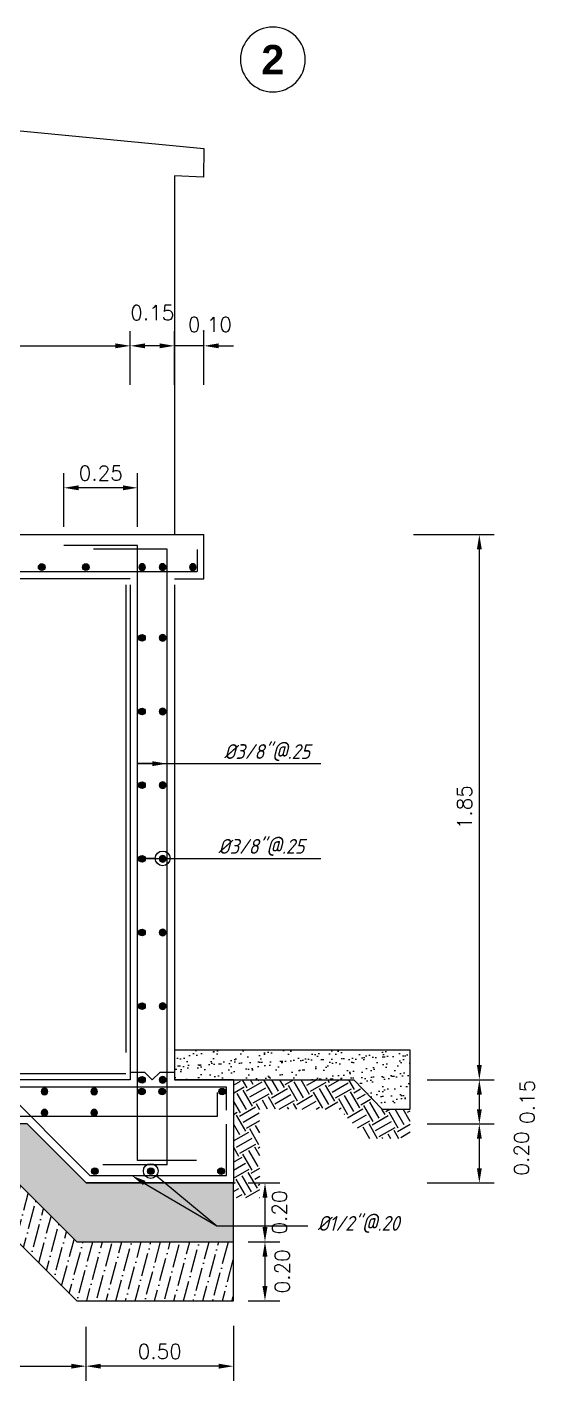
# Model space of a CAD drawing. Header units: metres. Extents: x -90 to 2507, y -28 to 972.
# Drawn here: x -83.178 to -81.448, y -12.657 to -8.063 of the extents above; entities that cross this region are included whole.
import ezdxf
from ezdxf import colors
from ezdxf.entities.mleader import LeaderData, LeaderLine
from ezdxf.enums import TextEntityAlignment as Align
from ezdxf.math import Vec2, Vec3

# ---------------------------------------------------------------- set-up
doc = ezdxf.new("R2010")
doc.units = ezdxf.units.M
doc.linetypes.add('CENTER', pattern=[50.8, 31.75, -6.35, 6.35, -6.35])
doc.linetypes.add('HIDDEN', pattern=[9.525, 6.35, -3.175])
doc.layers.add('C - SECCIONES - REFUERZOS', color=8, linetype='Continuous', lineweight=20)
for name, color, linetype in [('C-CASCO-01', 1, 'Continuous'), ('C-FIERRO-04', 4, 'Continuous'), ('G-achurado', 9, 'Continuous'), ('G-acotado', 8, 'Continuous'), ('G-ejes', 9, 'CENTER'), ('G-proyecciones', 2, 'HIDDEN'), ('G-textos-titulos', 4, 'Continuous')]:
    doc.layers.add(name, color=color, linetype=linetype)
doc.styles.add('01COTAS', font='romans.shx')
doc.styles.add('100-TITULO', font='arialbd.ttf', dxfattribs={"height": 0.4})
doc.styles.add('PRISMA-TEXTOS-GENERALES', font='isocp.shx', dxfattribs={"oblique": 15})
doc.dimstyles.new('DIM-25-PLANTA', dxfattribs={"dimscale": 0.025, "dimtxt": 2, "dimasz": 2, "dimexe": 2, "dimexo": 2, "dimgap": 1, "dimtad": 1, "dimzin": 1, "dimdsep": 46, "dimtxsty": '01COTAS', "dimcen": 25, "dimclrd": 256, "dimclre": 256, "dimclrt": 7, "dimadec": 0, "dimazin": 0, "dimtfac": 1, "dimtmove": 2, "dimatfit": 3, "dimfxl": 1, "dimtolj": 1, "dimtzin": 0, "dimarcsym": 0})
pattern_1 = [(82.5, (-5.412237, -3.704068), (-0.03517533, 0.032948178), [0, -0.038, 0, -0.0425, 0, -0.040625]), (52.5, (-5.41224, -3.70407), (-0.01860344, 0.081174493), [0, -0.0205, 0, -0.03425, 0, -0.013125]), (12.5, (-5.43398, -3.72581), (0.054950732, 0.05515081), [0, -0.0125, 0, -0.045, 0, -0.05875]), (2.5, (-5.43398, -3.72581), (0.037626054, 0.06865657), [0, -0.00625, 0, -0.0295, 0, -0.03375])]

# ---------------------------------------------------------------- blocks, each defined once
blk = doc.blocks.new('*D384')
at = {"layer": 'Defpoints', "color": 0, "transparency": 16777216}
for p in [(-81.8709, -11.7853), (-81.6437, -11.7853), (-81.8709, -11.9853)]:
    blk.add_point(p, dxfattribs=at)
at = {"layer": 'G-acotado', "lineweight": -2, "transparency": 16777216}
for p, q in [((-81.8209, -11.7853), (-81.5937, -11.7853)), ((-81.6437, -11.9353), (-81.6437, -11.8353)), ((-81.8209, -11.9853), (-81.5937, -11.9853))]:
    blk.add_line(p, q, dxfattribs=at)
at = {"layer": 'G-acotado', "transparency": 16777216}
for points in [[(-81.652, -11.8353), (-81.6354, -11.8353), (-81.6437, -11.7853)], [(-81.652, -11.9353), (-81.6354, -11.9353), (-81.6437, -11.9853)]]:
    blk.add_solid(points, dxfattribs=at)
at = {"layer": 'G-acotado', "color": 7, "transparency": 16777216, "insert": (-81.5003, -11.8853), "char_height": 0.05, "attachment_point": 5, "rotation": 90, "style": '01COTAS'}
blk.add_mtext('\\A1;0.20', dxfattribs=at)
blk = doc.blocks.new('*D385')
at = {"layer": 'Defpoints', "color": 0, "transparency": 16777216}
for p in [(-81.8709, -11.6353), (-81.6437, -11.6353), (-81.8709, -11.7853)]:
    blk.add_point(p, dxfattribs=at)
at = {"layer": 'G-acotado', "lineweight": -2, "transparency": 16777216}
for p, q in [((-81.8209, -11.6353), (-81.5937, -11.6353)), ((-81.6437, -11.7353), (-81.6437, -11.6853)), ((-81.8209, -11.7853), (-81.5937, -11.7853))]:
    blk.add_line(p, q, dxfattribs=at)
at = {"layer": 'G-acotado', "transparency": 16777216}
for points in [[(-81.652, -11.6853), (-81.6354, -11.6853), (-81.6437, -11.6353)], [(-81.652, -11.7353), (-81.6354, -11.7353), (-81.6437, -11.7853)]]:
    blk.add_solid(points, dxfattribs=at)
at = {"layer": 'G-acotado', "color": 7, "transparency": 16777216, "insert": (-81.4812, -11.7103), "char_height": 0.05, "attachment_point": 5, "rotation": 90, "style": '01COTAS'}
blk.add_mtext('\\A1;0.15', dxfattribs=at)
blk = doc.blocks.new('PUNTO FIERRO')
at = {"layer": 'C - SECCIONES - REFUERZOS', "const_width": 0.0125}
blk.add_lwpolyline([(-0.00625, 0, 1), (0.00625, 0, 1)], format="xyb", close=True, dxfattribs=at)
at = {"layer": 'C - SECCIONES - REFUERZOS'}
blk.add_circle((0, 0), 0.0125, dxfattribs=at)
blk = doc.blocks.new('*D386')
at = {"layer": 'Defpoints', "color": 0, "transparency": 16777216}
for p in [(-82.9781, -12.4234), (-82.4779, -12.4203), (-82.9781, -12.6072)]:
    blk.add_point(p, dxfattribs=at)
at = {"layer": 'G-acotado', "lineweight": -2, "transparency": 16777216}
for p, q in [((-82.9781, -12.4734), (-82.9781, -12.6572)), ((-82.4779, -12.4703), (-82.4779, -12.6572)), ((-82.5279, -12.6072), (-82.9281, -12.6072))]:
    blk.add_line(p, q, dxfattribs=at)
at = {"layer": 'G-acotado', "transparency": 16777216}
for points in [[(-82.9281, -12.5989), (-82.9281, -12.6155), (-82.9781, -12.6072)], [(-82.5279, -12.5989), (-82.5279, -12.6155), (-82.4779, -12.6072)]]:
    blk.add_solid(points, dxfattribs=at)
at = {"layer": 'G-acotado', "color": 7, "transparency": 16777216, "insert": (-82.728, -12.5572), "char_height": 0.05, "attachment_point": 5, "style": '01COTAS'}
blk.add_mtext('\\A1;0.50', dxfattribs=at)
blk = doc.blocks.new('*D387')
at = {"layer": 'Defpoints', "color": 0, "transparency": 16777216}
for p in [(-84.7781, -12.4234), (-82.9781, -12.4234), (-82.9781, -12.6072)]:
    blk.add_point(p, dxfattribs=at)
at = {"layer": 'G-acotado', "lineweight": -2, "transparency": 16777216}
for p, q in [((-84.7781, -12.4734), (-84.7781, -12.6572)), ((-82.9781, -12.4734), (-82.9781, -12.6572)), ((-84.7281, -12.6072), (-83.0281, -12.6072))]:
    blk.add_line(p, q, dxfattribs=at)
at = {"layer": 'G-acotado', "transparency": 16777216}
for points in [[(-84.7281, -12.5989), (-84.7281, -12.6155), (-84.7781, -12.6072)], [(-83.0281, -12.5989), (-83.0281, -12.6155), (-82.9781, -12.6072)]]:
    blk.add_solid(points, dxfattribs=at)
at = {"layer": 'G-acotado', "color": 7, "transparency": 16777216, "insert": (-83.8781, -12.5572), "char_height": 0.05, "attachment_point": 5, "style": '01COTAS'}
blk.add_mtext('\\A1;1.80', dxfattribs=at)
blk = doc.blocks.new('ARTIGAL EST E01E35 160414 MUROS REVISADOS$0$PUNTO FIERRO')
at = {"layer": 'C - SECCIONES - REFUERZOS', "const_width": 0.0125}
blk.add_lwpolyline([(-0.00625, 0, 1), (0.00625, 0, 1)], format="xyb", close=True, dxfattribs=at)
at = {"layer": 'C - SECCIONES - REFUERZOS'}
blk.add_circle((0, 0), 0.0125, dxfattribs=at)
blk = doc.blocks.new('REFUERZO')
at = {"layer": 'C - SECCIONES - REFUERZOS'}
blk.add_circle((-120.1774, -135.1279), 0.0112, dxfattribs=at)
at = {"layer": 'C - SECCIONES - REFUERZOS', "xscale": 0.900000000372529, "yscale": 0.900000000372529, "zscale": 0.900000000372529, "rotation": 180}
blk.add_blockref('ARTIGAL EST E01E35 160414 MUROS REVISADOS$0$PUNTO FIERRO', (-120.1774, -135.1279), dxfattribs=at)
blk = doc.blocks.new('_DotBlank')
at = {"color": 0, "linetype": 'ByBlock', "lineweight": -2}
blk.add_line((-0.5, 0), (-1, 0), dxfattribs=at)
blk.add_circle((0, 0), 0.5, dxfattribs=at)
blk = doc.blocks.new('*D389')
at = {"layer": 'Defpoints', "color": 0, "transparency": 16777216}
for p in [(-82.8281, -9.1446), (-84.9281, -9.3273), (-82.8281, -9.3273)]:
    blk.add_point(p, dxfattribs=at)
at = {"layer": 'G-acotado', "lineweight": -2, "transparency": 16777216}
for p, q in [((-84.9281, -9.2773), (-84.9281, -9.0946)), ((-82.8281, -9.2773), (-82.8281, -9.0946)), ((-84.8781, -9.1446), (-82.8781, -9.1446))]:
    blk.add_line(p, q, dxfattribs=at)
at = {"layer": 'G-acotado', "transparency": 16777216}
for points in [[(-84.8781, -9.1363), (-84.8781, -9.1529), (-84.9281, -9.1446)], [(-82.8781, -9.1363), (-82.8781, -9.1529), (-82.8281, -9.1446)]]:
    blk.add_solid(points, dxfattribs=at)
at = {"layer": 'G-acotado', "color": 7, "transparency": 16777216, "insert": (-83.8781, -9.0946), "char_height": 0.05, "attachment_point": 5, "style": '01COTAS'}
blk.add_mtext('\\A1;2.10', dxfattribs=at)
blk = doc.blocks.new('*D392')
at = {"layer": 'Defpoints', "color": 0, "transparency": 16777216}
for p in [(-81.9172, -9.7853), (-81.6437, -9.7853), (-81.8709, -11.6353)]:
    blk.add_point(p, dxfattribs=at)
at = {"layer": 'G-acotado', "lineweight": -2, "transparency": 16777216}
for p, q in [((-81.8672, -9.7853), (-81.5937, -9.7853)), ((-81.6437, -11.5853), (-81.6437, -9.8353)), ((-81.8209, -11.6353), (-81.5937, -11.6353))]:
    blk.add_line(p, q, dxfattribs=at)
at = {"layer": 'G-acotado', "transparency": 16777216}
for points in [[(-81.652, -9.8353), (-81.6354, -9.8353), (-81.6437, -9.7853)], [(-81.652, -11.5853), (-81.6354, -11.5853), (-81.6437, -11.6353)]]:
    blk.add_solid(points, dxfattribs=at)
at = {"layer": 'G-acotado', "color": 7, "transparency": 16777216, "insert": (-81.6937, -10.7103), "char_height": 0.05, "attachment_point": 5, "rotation": 90, "style": '01COTAS'}
blk.add_mtext('\\A1;1.85', dxfattribs=at)
blk = doc.blocks.new('*D393')
at = {"layer": 'Defpoints', "color": 0, "transparency": 16777216}
for p in [(-83.0531, -9.6264), (-83.0531, -9.8091), (-82.8031, -9.8091)]:
    blk.add_point(p, dxfattribs=at)
at = {"layer": 'G-acotado', "lineweight": -2, "transparency": 16777216}
for p, q in [((-83.0531, -9.7591), (-83.0531, -9.5764)), ((-82.8031, -9.7591), (-82.8031, -9.5764)), ((-82.8531, -9.6264), (-83.0031, -9.6264))]:
    blk.add_line(p, q, dxfattribs=at)
at = {"layer": 'G-acotado', "transparency": 16777216}
for points in [[(-83.0031, -9.6181), (-83.0031, -9.6348), (-83.0531, -9.6264)], [(-82.8531, -9.6181), (-82.8531, -9.6348), (-82.8031, -9.6264)]]:
    blk.add_solid(points, dxfattribs=at)
at = {"layer": 'G-acotado', "color": 7, "transparency": 16777216, "insert": (-82.9281, -9.5764), "char_height": 0.05, "attachment_point": 5, "style": '01COTAS'}
blk.add_mtext('\\A1;0.25', dxfattribs=at)
blk = doc.blocks.new('*D394')
at = {"layer": 'Defpoints', "color": 0, "transparency": 16777216}
for p in [(-82.8281, -9.1446), (-82.8281, -9.3273), (-82.6781, -9.3273)]:
    blk.add_point(p, dxfattribs=at)
at = {"layer": 'G-acotado', "lineweight": -2, "transparency": 16777216}
for p, q in [((-82.8281, -9.2773), (-82.8281, -9.0946)), ((-82.6781, -9.2773), (-82.6781, -9.0946)), ((-82.7281, -9.1446), (-82.7781, -9.1446))]:
    blk.add_line(p, q, dxfattribs=at)
at = {"layer": 'G-acotado', "transparency": 16777216}
for points in [[(-82.7781, -9.1363), (-82.7781, -9.1529), (-82.8281, -9.1446)], [(-82.7281, -9.1363), (-82.7281, -9.1529), (-82.6781, -9.1446)]]:
    blk.add_solid(points, dxfattribs=at)
at = {"layer": 'G-acotado', "color": 7, "transparency": 16777216, "insert": (-82.7531, -9.0321), "char_height": 0.05, "attachment_point": 5, "style": '01COTAS'}
blk.add_mtext('\\A1;0.15', dxfattribs=at)
blk = doc.blocks.new('*D395')
at = {"layer": 'Defpoints', "color": 0, "transparency": 16777216}
for p in [(-82.6781, -9.1446), (-82.6781, -9.3273), (-82.5781, -9.3273)]:
    blk.add_point(p, dxfattribs=at)
at = {"layer": 'G-acotado', "lineweight": -2, "transparency": 16777216}
for p, q in [((-82.6781, -9.2773), (-82.6781, -9.0946)), ((-82.5781, -9.2773), (-82.5781, -9.0946)), ((-82.7281, -9.1446), (-82.7781, -9.1446)), ((-82.5781, -9.1446), (-82.6781, -9.1446)), ((-82.5281, -9.1446), (-82.4781, -9.1446))]:
    blk.add_line(p, q, dxfattribs=at)
at = {"layer": 'G-acotado', "transparency": 16777216}
for points in [[(-82.7281, -9.1363), (-82.7281, -9.1529), (-82.6781, -9.1446)], [(-82.5281, -9.1363), (-82.5281, -9.1529), (-82.5781, -9.1446)]]:
    blk.add_solid(points, dxfattribs=at)
at = {"layer": 'G-acotado', "color": 7, "transparency": 16777216, "insert": (-82.5576, -9.0726), "char_height": 0.05, "attachment_point": 5, "style": '01COTAS'}
blk.add_mtext('\\A1;0.10', dxfattribs=at)
blk = doc.blocks.new('eje-horizontal')
at = {"linetype": 'Continuous'}
blk.add_circle((0, 4.4), 4.4, dxfattribs=at)
at = {"layer": 'G-textos-titulos', "style": '100-TITULO'}
blk.add_attdef('EJE', text='', height=4, dxfattribs=at).set_placement((0, 4.4), align=Align.MIDDLE)
blk = doc.blocks.new('*D586')
at = {"layer": 'Defpoints', "color": 0, "transparency": 16777216}
for p in [(-82.4779, -11.9853), (-82.4779, -12.1853), (-82.3709, -12.1853)]:
    blk.add_point(p, dxfattribs=at)
at = {"layer": 'G-acotado', "lineweight": -2, "transparency": 16777216}
for p, q in [((-82.4279, -11.9853), (-82.3209, -11.9853)), ((-82.3709, -12.0353), (-82.3709, -12.1353)), ((-82.4279, -12.1853), (-82.3209, -12.1853))]:
    blk.add_line(p, q, dxfattribs=at)
at = {"layer": 'G-acotado', "transparency": 16777216}
for points in [[(-82.3792, -12.0353), (-82.3625, -12.0353), (-82.3709, -11.9853)], [(-82.3792, -12.1353), (-82.3625, -12.1353), (-82.3709, -12.1853)]]:
    blk.add_solid(points, dxfattribs=at)
at = {"layer": 'G-acotado', "color": 7, "transparency": 16777216, "insert": (-82.3218, -12.0853), "char_height": 0.05, "attachment_point": 5, "rotation": 90, "style": '01COTAS'}
blk.add_mtext('\\A1;0.20', dxfattribs=at)
blk = doc.blocks.new('*D587')
at = {"layer": 'Defpoints', "color": 0, "transparency": 16777216}
for p in [(-82.4779, -12.1853), (-82.4779, -12.3853), (-82.3709, -12.3853)]:
    blk.add_point(p, dxfattribs=at)
at = {"layer": 'G-acotado', "lineweight": -2, "transparency": 16777216}
for p, q in [((-82.4279, -12.1853), (-82.3209, -12.1853)), ((-82.3709, -12.2353), (-82.3709, -12.3353)), ((-82.4279, -12.3853), (-82.3209, -12.3853))]:
    blk.add_line(p, q, dxfattribs=at)
at = {"layer": 'G-acotado', "transparency": 16777216}
for points in [[(-82.3792, -12.2353), (-82.3625, -12.2353), (-82.3709, -12.1853)], [(-82.3792, -12.3353), (-82.3625, -12.3353), (-82.3709, -12.3853)]]:
    blk.add_solid(points, dxfattribs=at)
at = {"layer": 'G-acotado', "color": 7, "transparency": 16777216, "insert": (-82.3121, -12.2853), "char_height": 0.05, "attachment_point": 5, "rotation": 90, "style": '01COTAS'}
blk.add_mtext('\\A1;0.20', dxfattribs=at)

msp = doc.modelspace()

# ---------------------------------------------------------------- hatches: boundary and pattern name
at = {"layer": 'G-achurado'}
h = msp.add_hatch(dxfattribs=at)
h.set_pattern_fill('AR-SAND', color=256, scale=0.025, angle=45)
h.set_pattern_definition(pattern_1)
edge = h.paths.add_edge_path()
edge.add_line((-82.6781, -9.9553), (-82.6781, -11.6353))
edge.add_line((-82.6781, -11.6353), (-82.0698, -11.6353))
edge.add_line((-82.0698, -11.6353), (-81.9731, -11.7353))
edge.add_line((-81.9731, -11.7353), (-81.8783, -11.7353))
edge.add_line((-81.8783, -11.7353), (-81.8783, -11.5353))
edge.add_line((-81.8783, -11.5353), (-82.6783, -11.5353))
h = msp.add_hatch(dxfattribs=at)
h.set_pattern_fill('EARTH', color=256, scale=0.25, angle=30)
h.set_pattern_definition([(30, (-5.41224, -3.70407), (0.02287659, 0.08537659), [0.0625, -0.0625]), (30, (-5.423956, -3.68377), (0.02287659, 0.08537659), [0.0625, -0.0625]), (30, (-5.435675, -3.66347), (0.02287659, 0.08537659), [0.0625, -0.0625]), (120, (-5.432815, -3.6528), (-0.08537659, 0.02287659), [0.0625, -0.0625]), (120, (-5.41252, -3.64108), (-0.08537659, 0.02287659), [0.0625, -0.0625]), (120, (-5.39222, -3.629363), (-0.08537659, 0.02287659), [0.0625, -0.0625])])
h.paths.add_polyline_path([(-82.4779, -12.0353), (-82.4779, -11.712), (-82.4779, -11.6353), (-82.0783, -11.6353), (-81.9783, -11.7353), (-81.8783, -11.7353), (-81.8783, -11.8353), (-82.0197, -11.8353), (-82.1197, -11.7353), (-82.3883, -11.7353), (-82.3883, -12.0353)])
h = msp.add_hatch(dxfattribs=at)
h.set_pattern_fill('AR-SAND', color=256, scale=0.025, angle=45)
h.set_pattern_definition(pattern_1)
h.paths.add_polyline_path([(-82.4779, -11.9853), (-82.978, -11.9853), (-83.178, -11.7853), (-84.5782, -11.7853), (-84.7781, -11.9853), (-85.2783, -11.9853), (-85.2783, -12.1853), (-84.7472, -12.1853), (-84.5473, -11.9853), (-83.2089, -11.9853), (-83.009, -12.1853), (-82.4779, -12.1853)])
h = msp.add_hatch(dxfattribs=at)
h.set_pattern_fill('ANSI36', color=256, scale=0.01, angle=30)
h.set_pattern_definition([(75, (-0.000917, -0.2), (-0.016287512, 0.061886758), [0.079375, -0.015875, 0, -0.015875])])
h.paths.add_polyline_path([(-83.4557, -11.9853), (-84.5482, -11.9853), (-84.7481, -12.1853), (-85.2783, -12.1853), (-85.2792, -12.3024), (-85.2792, -12.3853), (-84.7481, -12.3853), (-84.5482, -12.1853), (-83.5017, -12.1853)])
h.paths.add_polyline_path([(-83.2098, -11.9853), (-83.4557, -11.9853), (-83.5017, -12.1853), (-83.2098, -12.1853), (-83.0099, -12.3853), (-82.4788, -12.3853), (-82.4788, -12.3305), (-82.6942, -12.3305), (-82.7288, -12.1853), (-83.0099, -12.1853)])
h.paths.add_polyline_path([(-82.4779, -12.1853), (-82.7101, -12.1853), (-82.6942, -12.3305), (-82.4788, -12.3305)])
h.paths.add_polyline_path([(-82.7101, -12.1853), (-82.7288, -12.1853), (-82.6942, -12.3305)], flags=17)

# ---------------------------------------------------------------- linework, layer by layer
at = {"layer": 'C-CASCO-01'}
for p, q in [((-82.6781, -8.568), (-82.6781, -9.7853)), ((-85.1781, -9.7853), (-82.5781, -9.7853)), ((-82.8281, -9.9353), (-84.9281, -9.9353)), ((-82.4779, -11.6353), (-82.6781, -11.6353)), ((-82.6781, -11.6353), (-82.4779, -11.6353)), ((-82.4779, -11.6353), (-82.4779, -11.9853)), ((-83.178, -11.7853), (-84.5782, -11.7853)), ((-82.978, -11.9853), (-83.178, -11.7853)), ((-82.4779, -11.9853), (-82.978, -11.9853)), ((-82.4779, -11.9853), (-82.4779, -11.9853)), ((-82.4779, -11.9853), (-82.4779, -11.9853)), ((-82.4779, -12.3853), (-82.4779, -11.9853))]:
    msp.add_line(p, q, dxfattribs=at)
for points in [[(-83.5781, -8.4788), (-83.5781, -8.4788), (-83.5781, -8.3785), (-82.5781, -8.475), (-82.5796, -8.5725)], [(-82.5796, -8.5725), (-82.6781, -8.568)], [(-82.6781, -9.9353), (-82.5781, -9.9353), (-82.5781, -9.7853), (-82.5781, -9.7853)], [(-82.8281, -9.9553), (-82.8281, -9.9553), (-82.8281, -11.6353), (-84.9281, -11.6353), (-84.9281, -9.9353)], [(-82.6781, -9.9553), (-82.6781, -11.6353), (-82.0698, -11.6353), (-81.9731, -11.7353), (-81.8783, -11.7353), (-81.8783, -11.5353), (-82.6783, -11.5353)], [(-83.178, -11.7853), (-82.978, -11.9853), (-82.4779, -11.9853)], [(-85.2783, -12.1853), (-84.7472, -12.1853), (-84.5473, -11.9853), (-83.2089, -11.9853), (-83.009, -12.1853), (-82.4779, -12.1853)], [(-85.2783, -12.3853), (-84.7472, -12.3853), (-84.5473, -12.1853), (-83.2089, -12.1853), (-83.009, -12.3853), (-82.4779, -12.3853)]]:
    msp.add_lwpolyline(points, dxfattribs=at)
at = {"layer": 'C-FIERRO-04'}
for p, q in [((-82.7031, -9.8341), (-82.9531, -9.8341)), ((-82.7031, -11.9239), (-82.7031, -9.8341)), ((-82.6011, -9.8353), (-82.6011, -9.9103)), ((-85.1551, -9.9103), (-82.6011, -9.9103)), ((-82.7031, -11.9239), (-82.9209, -11.9239))]:
    msp.add_line(p, q, dxfattribs=at)
for points in [[(-82.6031, -11.9092), (-82.8031, -11.9092), (-82.8031, -9.8222), (-83.0531, -9.8222)], [(-82.5019, -11.7387), (-82.5019, -11.6603), (-85.2455, -11.6603), (-85.2455, -11.7387)], [(-83.4265, -11.6492), (-83.2758, -11.6492), (-82.9647, -11.9603), (-82.5019, -11.9603), (-82.5019, -11.7854)], [(-82.5328, -11.6786), (-82.5328, -11.7603), (-85.2588, -11.7603), (-85.2588, -11.6786)]]:
    msp.add_lwpolyline(points, dxfattribs=at)
at = {"layer": 'G-proyecciones', "linetype": 'HIDDEN', "ltscale": 0.25}
for points in [[(-82.8431, -9.9553), (-82.8431, -9.9553), (-82.8431, -11.6153), (-84.9131, -11.6153), (-84.9131, -9.9353)], [(-82.6781, -11.6103), (-82.7281, -11.6103), (-82.7531, -11.6353), (-82.7531, -11.6353), (-82.7781, -11.6103), (-82.8281, -11.6103)]]:
    msp.add_lwpolyline(points, dxfattribs=at)

# ---------------------------------------------------------------- block references
at = {"layer": 'C - SECCIONES - REFUERZOS', "yscale": 0.900000000372529, "zscale": 0.900000000372529}
for p, xscale, rotation in [((-83.1284, -9.8953), 0.900000000372529, 90.00000000000001), ((-82.9784, -9.8953), 0.900000000372529, 90.00000000000001), ((-82.7878, -9.8953), -0.900000000372529, 270), ((-82.7181, -9.8953), -0.900000000372529, 270), ((-82.6157, -9.8953), -0.900000000372529, 270), ((-82.7881, -10.1353), 0.900000000372529, 90.00000000000001), ((-82.7181, -10.1353), -0.900000000372529, 270), ((-82.7881, -10.3853), 0.900000000372529, 90.00000000000001), ((-82.7181, -10.3853), -0.900000000372529, 270), ((-82.7881, -10.6353), 0.900000000372529, 90.00000000000001), ((-82.7181, -10.6353), -0.900000000372529, 270), ((-82.7881, -10.8853), 0.900000000372529, 90.00000000000001), ((-82.7181, -10.8853), -0.900000000372529, 270), ((-82.7881, -11.1353), 0.900000000372529, 90.00000000000001), ((-82.7181, -11.1353), -0.900000000372529, 270), ((-82.7881, -11.3853), 0.900000000372529, 90.00000000000001), ((-82.7181, -11.3853), -0.900000000372529, 270), ((-82.7881, -11.6353), 0.900000000372529, 90.00000000000001), ((-82.7181, -11.6353), -0.900000000372529, 270)]:
    msp.add_blockref('PUNTO FIERRO', p, dxfattribs=dict(at, xscale=xscale, rotation=rotation))
at = {"layer": 'C - SECCIONES - REFUERZOS', "xscale": -1}
for p in [(-203.2961, 123.4529), (-203.128, 123.4529), (-203.2961, 123.381), (-203.128, 123.381)]:
    msp.add_blockref('REFUERZO', p, dxfattribs=at)
at = {"layer": 'C - SECCIONES - REFUERZOS'}
for p in [(37.3891, 123.4529), (37.4575, 123.4529), (37.6616, 123.4529), (37.2295, 123.1828), (37.4189, 123.1828), (37.6574, 123.1828)]:
    msp.add_blockref('REFUERZO', p, dxfattribs=at)
at = {"layer": 'G-ejes'}
ref = msp.add_blockref('eje-horizontal', (-82.3442, -8.0629), dxfattribs=dict(at, xscale=-0.02500000000009095, yscale=0.02500000000009095, zscale=0.02500000000009095, rotation=180))
ref.add_attrib('EJE', '2', dxfattribs={"layer": '0', "color": 4, "height": 0.1, "style": '100-TITULO'}).set_placement((-82.3442, -8.1729), align=Align.MIDDLE)

# ---------------------------------------------------------------- dimensions: what is measured, and where the dimension line sits
at = {"layer": 'G-acotado'}
for base, p1, p2, angle, picture, middle in [((-82.8281, -9.1446), (-82.6781, -9.3273), (-82.8281, -9.3273), 180, '*D394', (-82.7531, -9.0321)), ((-83.0531, -9.6264), (-82.8031, -9.8091), (-83.0531, -9.8091), 180, '*D393', (-82.9281, -9.5764)), ((-81.6437, -9.7853), (-81.8709, -11.6353), (-81.9172, -9.7853), 90, '*D392', (-81.6937, -10.7103)), ((-81.6437, -11.6353), (-81.8709, -11.7853), (-81.8709, -11.6353), 90, '*D385', (-81.4812, -11.7103)), ((-82.9781, -12.6072), (-82.4779, -12.4203), (-82.9781, -12.4234), 180, '*D386', (-82.728, -12.5572))]:
    dim = msp.add_linear_dim(base=base, p1=p1, p2=p2, angle=angle, dimstyle='DIM-25-PLANTA', dxfattribs=at)
    dim.commit()
    dim.dimension.update_dxf_attribs({"geometry": picture, "text_midpoint": middle})
for base, p1, p2, angle, picture, middle, dimtype in [((-82.6781, -9.1446), (-82.5781, -9.3273), (-82.6781, -9.3273), 180, '*D395', (-82.5576, -9.0726), 160), ((-81.6437, -11.7853), (-81.8709, -11.9853), (-81.8709, -11.7853), 90, '*D384', (-81.5003, -11.8853), 160), ((-82.3709, -12.1853), (-82.4779, -11.9853), (-82.4779, -12.1853), 270, '*D586', (-82.3218, -12.0853), 161), ((-82.3709, -12.3853), (-82.4779, -12.1853), (-82.4779, -12.3853), 90, '*D587', (-82.3121, -12.2853), 160)]:
    dim = msp.add_linear_dim(base=base, p1=p1, p2=p2, angle=angle, dimstyle='DIM-25-PLANTA', dxfattribs=at)
    dim.commit()
    dim.dimension.update_dxf_attribs({"geometry": picture, "text_midpoint": middle, "dimtype": dimtype})
for base, p1, p2, picture, middle in [((-82.8281, -9.1446), (-84.9281, -9.3273), (-82.8281, -9.3273), '*D389', (-83.8781, -9.0946)), ((-82.9781, -12.6072), (-84.7781, -12.4234), (-82.9781, -12.4234), '*D387', (-83.8781, -12.5572))]:
    dim = msp.add_linear_dim(base=base, p1=p1, p2=p2, dimstyle='DIM-25-PLANTA', dxfattribs=at)
    dim.commit()
    dim.dimension.update_dxf_attribs({"geometry": picture, "text_midpoint": middle})

# ---------------------------------------------------------------- leaders
ml = msp.add_multileader_mtext('Standard', dxfattribs=at)
ml.set_content('\\A1;{\\C1;%%C3/8"@.25}', color=256, style='PRISMA-TEXTOS-GENERALES')
ml.set_leader_properties(color=256, linetype='ByLayer', lineweight=-1)
ml.build(insert=Vec2(0, 0))
ml.multileader.update_dxf_attribs({"text_left_attachment_type": 5, "text_right_attachment_type": 5, "dogleg_length": 0.05, "arrow_head_size": 0.05})
ctx = ml.context
ctx.base_point, ctx.char_height, ctx.arrow_head_size, ctx.landing_gap_size, ctx.plane_origin = Vec3(-82.5634, -10.5625), 0.05, 0.05, 0.0333, Vec3(-82.7195, -10.6435)
ctx.left_attachment, ctx.right_attachment, ctx.text_align_type = 5, 5, 2
notes = []
notes.append((ctx, [(0, (1, 1, 0), (-82.58, -10.5625), (1, 0), 0.0167, [(1, [(-82.7031, -10.5625), (-82.8031, -10.5625)], 0, [])])]))
ctx.mtext.insert, ctx.mtext.alignment, ctx.mtext.flow_direction = Vec3(-82.2175, -10.4964), 3, 5
ml = msp.add_multileader_mtext('Standard', dxfattribs=at)
ml.set_content('\\A1;{\\C1;%%C3/8"@.25}', color=256, style='PRISMA-TEXTOS-GENERALES')
ml.set_leader_properties(color=256, linetype='ByLayer', lineweight=-1)
ml.set_arrow_properties(name='DOTBLANK')
ml.build(insert=Vec2(0, 0))
ml.multileader.update_dxf_attribs({"text_left_attachment_type": 5, "text_right_attachment_type": 5, "dogleg_length": 0.05, "arrow_head_size": 0.05})
ctx = ml.context
ctx.base_point, ctx.char_height, ctx.arrow_head_size, ctx.landing_gap_size, ctx.plane_origin = Vec3(-82.5625, -10.8843), 0.05, 0.05, 0.0333, Vec3(-82.7187, -11.5113)
ctx.left_attachment, ctx.right_attachment = 5, 5
notes.append((ctx, [(0, (1, 1, 0), (-82.5792, -10.8843), (1, 0), 0.0167, [(1, [(-82.7181, -10.8839), (-82.7872, -10.8843)], 0, [])])]))
ctx.mtext.insert, ctx.mtext.flow_direction = Vec3(-82.5292, -10.8182), 5
ml = msp.add_multileader_mtext('Standard', dxfattribs=at)
ml.set_content('{\\C1; }', color=256, style='PRISMA-TEXTOS-GENERALES')
ml.set_leader_properties(color=256, linetype='ByLayer', lineweight=-1)
ml.set_arrow_properties(name='DOTBLANK')
ml.build(insert=Vec2(0, 0))
ml.multileader.update_dxf_attribs({"text_left_attachment_type": 5, "text_right_attachment_type": 5, "dogleg_length": 0.0167, "arrow_head_size": 0.05})
ctx = ml.context
ctx.base_point, ctx.char_height, ctx.arrow_head_size, ctx.landing_gap_size, ctx.plane_origin = Vec3(-82.5173, -12.1305), 0.05, 0.05, 0.0333, Vec3(-81.6647, -13.4929)
ctx.left_attachment, ctx.right_attachment = 5, 5
notes.append((ctx, [(0, (1, 1, 0), (-82.5339, -12.1305), (1, 0), 0.0167, [(0, [(-82.7585, -11.9451)], 0, [])])]))
ctx.mtext.insert, ctx.mtext.flow_direction = Vec3(-82.4839, -12.0805), 5
ml = msp.add_multileader_mtext('Standard', dxfattribs=at)
ml.set_content('\\A1;{\\C1;%%C1/2"@.20}', color=256, style='PRISMA-TEXTOS-GENERALES')
ml.set_leader_properties(color=256, linetype='ByLayer', lineweight=-1)
ml.build(insert=Vec2(0, 0))
ml.multileader.update_dxf_attribs({"text_right_attachment_type": 5, "dogleg_length": 0.0167, "arrow_head_size": 0.05})
ctx = ml.context
ctx.base_point, ctx.char_height, ctx.arrow_head_size, ctx.landing_gap_size, ctx.plane_origin = Vec3(-82.2258, -12.1305), 0.05, 0.05, 0.0333, Vec3(-81.7956, -13.4929)
ctx.right_attachment = 5
notes.append((ctx, [(0, (1, 1, 0), (-82.5339, -12.1305), (1, 0), 0.3081, [(0, [(-82.8234, -11.9603)], 0, [])])]))
ctx.mtext.insert, ctx.mtext.flow_direction = Vec3(-82.1925, -12.0975), 5
for ctx, leaders in notes:
    for number, flags, end, landing, length, lines in leaders:
        leader = LeaderData()
        leader.index, (leader.has_last_leader_line, leader.has_dogleg_vector, leader.attachment_direction) = number, flags
        leader.last_leader_point, leader.dogleg_vector, leader.dogleg_length = Vec3(end), Vec3(landing), length
        for number, points, colour, breaks in lines:
            line = LeaderLine()
            line.index, line.vertices, line.color, line.breaks = number, Vec3.list(points), colors.encode_raw_color(colour), breaks
            leader.lines.append(line)
        ctx.leaders.append(leader)

doc.saveas('drawing.dxf')
